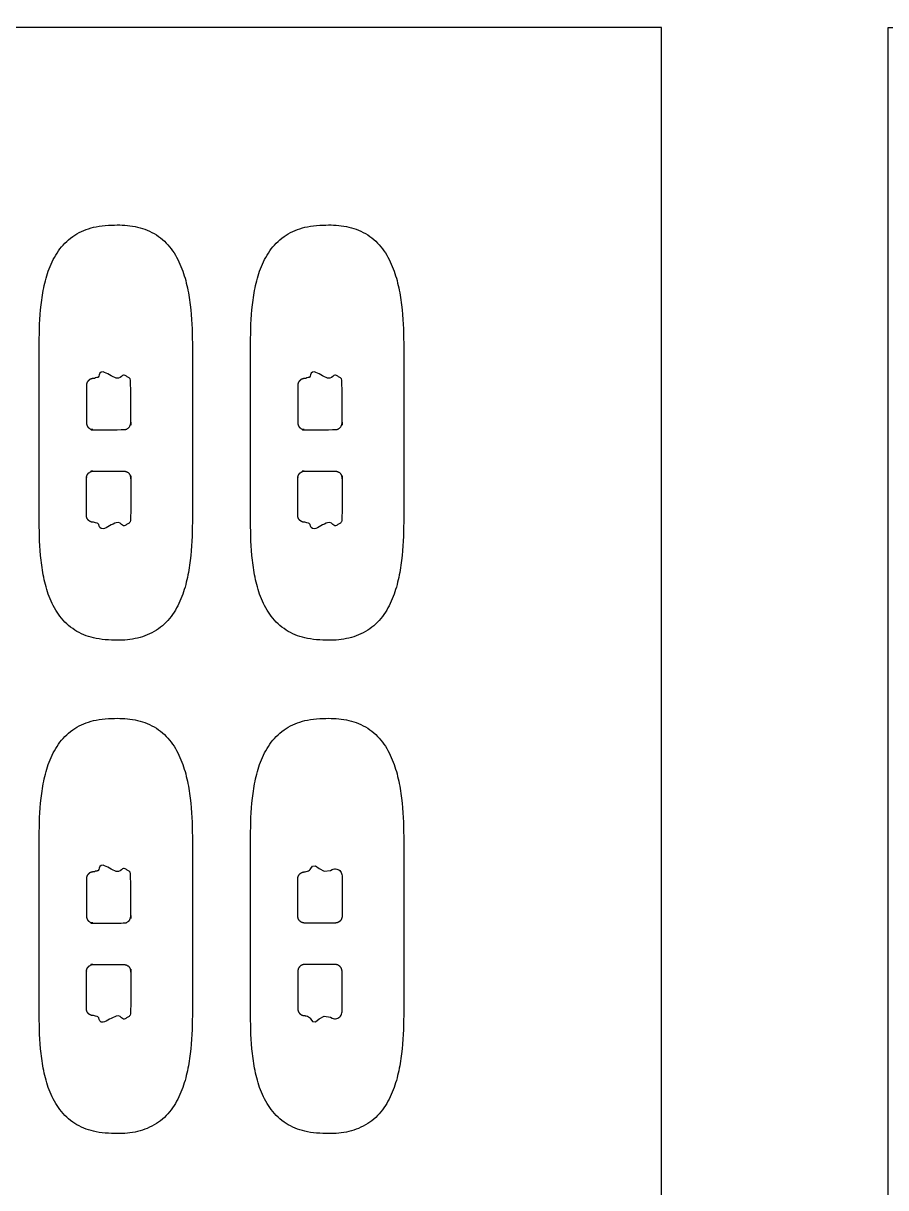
# Model space of a CAD drawing. Header units: millimetres. Extents: x -106 to 105, y -5 to 165.
# Drawn here: x -53.5 to 7.8, y 82.1 to 164.7 of the extents above; entities that cross this region are included whole.
import ezdxf

# ---------------------------------------------------------------- set-up
doc = ezdxf.new("R2010")
doc.units = ezdxf.units.MM
doc.header["$MEASUREMENT"] = 0
for name, color, linetype in [('Product Cutter 1', 2, 'Continuous'), ('Product Cutter 3', 4, 'Continuous'), ('Trim Cutting 1', 3, 'Continuous')]:
    doc.layers.add(name, color=color, linetype=linetype)

msp = doc.modelspace()

# ---------------------------------------------------------------- linework, layer by layer
at = {"layer": 'Product Cutter 1', "ltscale": 10}
for points in [[(-41.455, 135.638), (-41.457, 138.402), (-41.459, 141.98), (-41.459, 141.98), (-41.46, 142.873), (-41.496, 143.785), (-41.609, 144.702), (-41.666, 145.161), (-41.742, 145.622), (-41.848, 146.079), (-41.953, 146.537), (-42.088, 146.991), (-42.269, 147.43), (-42.449, 147.87), (-42.676, 148.295), (-42.965, 148.677), (-43.253, 149.06), (-43.607, 149.399), (-44.013, 149.661), (-44.419, 149.922), (-44.876, 150.105), (-45.348, 150.217), (-45.82, 150.328), (-46.308, 150.371), (-46.794, 150.369), (-47.28, 150.367), (-47.998, 150.319), (-48.469, 150.204), (-48.941, 150.089), (-49.398, 149.906), (-49.804, 149.646), (-50.21, 149.386), (-50.566, 149.05), (-50.858, 148.67), (-51.149, 148.29), (-51.377, 147.865), (-51.557, 147.425), (-51.737, 146.986), (-51.87, 146.532), (-51.972, 146.074), (-52.074, 145.616), (-52.145, 145.155), (-52.196, 144.695), (-52.299, 143.777), (-52.325, 142.866), (-52.325, 141.973), (-52.325, 141.973), (-52.322, 138.408), (-52.32, 135.638), (-52.322, 132.868), (-52.325, 129.302), (-52.325, 129.302), (-52.325, 128.409), (-52.299, 127.498), (-52.196, 126.58), (-52.145, 126.12), (-52.074, 125.659), (-51.972, 125.201), (-51.87, 124.744), (-51.737, 124.289), (-51.557, 123.85), (-51.377, 123.41), (-51.149, 122.985), (-50.858, 122.606), (-50.566, 122.225), (-50.21, 121.89), (-49.804, 121.629), (-49.398, 121.369), (-48.941, 121.186), (-48.469, 121.071), (-47.998, 120.957), (-47.28, 120.908), (-46.794, 120.906), (-46.308, 120.904), (-45.82, 120.947), (-45.348, 121.059), (-44.876, 121.17), (-44.419, 121.354), (-44.013, 121.615), (-43.607, 121.876), (-43.253, 122.215), (-42.965, 122.598), (-42.676, 122.98), (-42.449, 123.405), (-42.269, 123.845), (-42.088, 124.285), (-41.953, 124.739), (-41.848, 125.196), (-41.742, 125.653), (-41.666, 126.114), (-41.609, 126.573), (-41.496, 127.491), (-41.46, 128.402), (-41.459, 129.295), (-41.459, 129.295), (-41.457, 132.874), (-41.455, 135.638)], [(-26.455, 135.638), (-26.457, 138.402), (-26.459, 141.98), (-26.459, 141.98), (-26.46, 142.873), (-26.496, 143.785), (-26.609, 144.702), (-26.666, 145.161), (-26.742, 145.622), (-26.848, 146.079), (-26.953, 146.537), (-27.088, 146.991), (-27.269, 147.43), (-27.449, 147.87), (-27.676, 148.295), (-27.965, 148.677), (-28.253, 149.06), (-28.607, 149.399), (-29.013, 149.661), (-29.419, 149.922), (-29.876, 150.105), (-30.348, 150.217), (-30.82, 150.328), (-31.308, 150.371), (-31.794, 150.369), (-32.28, 150.367), (-32.998, 150.319), (-33.469, 150.204), (-33.941, 150.089), (-34.398, 149.906), (-34.804, 149.646), (-35.21, 149.386), (-35.566, 149.05), (-35.858, 148.67), (-36.149, 148.29), (-36.377, 147.865), (-36.557, 147.425), (-36.737, 146.986), (-36.87, 146.532), (-36.972, 146.074), (-37.074, 145.616), (-37.145, 145.155), (-37.196, 144.695), (-37.299, 143.777), (-37.325, 142.866), (-37.325, 141.973), (-37.325, 141.973), (-37.322, 138.408), (-37.32, 135.638), (-37.322, 132.868), (-37.325, 129.302), (-37.325, 129.302), (-37.325, 128.409), (-37.299, 127.498), (-37.196, 126.58), (-37.145, 126.12), (-37.074, 125.659), (-36.972, 125.201), (-36.87, 124.744), (-36.737, 124.289), (-36.557, 123.85), (-36.377, 123.41), (-36.149, 122.985), (-35.858, 122.606), (-35.566, 122.225), (-35.21, 121.89), (-34.804, 121.629), (-34.398, 121.369), (-33.941, 121.186), (-33.469, 121.071), (-32.998, 120.957), (-32.28, 120.908), (-31.794, 120.906), (-31.308, 120.904), (-30.82, 120.947), (-30.348, 121.059), (-29.876, 121.17), (-29.419, 121.354), (-29.013, 121.615), (-28.607, 121.876), (-28.253, 122.215), (-27.965, 122.598), (-27.676, 122.98), (-27.449, 123.405), (-27.269, 123.845), (-27.088, 124.285), (-26.953, 124.739), (-26.848, 125.196), (-26.742, 125.653), (-26.666, 126.114), (-26.609, 126.573), (-26.496, 127.491), (-26.46, 128.402), (-26.459, 129.295), (-26.459, 129.295), (-26.457, 132.874), (-26.455, 135.638)], [(-41.455, 100.638), (-41.457, 103.402), (-41.459, 106.98), (-41.459, 106.98), (-41.46, 107.873), (-41.496, 108.785), (-41.609, 109.702), (-41.666, 110.161), (-41.742, 110.622), (-41.848, 111.079), (-41.953, 111.537), (-42.088, 111.991), (-42.269, 112.43), (-42.449, 112.87), (-42.676, 113.295), (-42.965, 113.677), (-43.253, 114.06), (-43.607, 114.399), (-44.013, 114.661), (-44.419, 114.922), (-44.876, 115.105), (-45.348, 115.217), (-45.82, 115.328), (-46.308, 115.371), (-46.794, 115.369), (-47.28, 115.367), (-47.998, 115.319), (-48.469, 115.204), (-48.941, 115.089), (-49.398, 114.906), (-49.804, 114.646), (-50.21, 114.386), (-50.566, 114.05), (-50.858, 113.67), (-51.149, 113.29), (-51.377, 112.865), (-51.557, 112.425), (-51.737, 111.986), (-51.87, 111.532), (-51.972, 111.074), (-52.074, 110.616), (-52.145, 110.155), (-52.196, 109.695), (-52.299, 108.777), (-52.325, 107.866), (-52.325, 106.973), (-52.325, 106.973), (-52.322, 103.408), (-52.32, 100.638), (-52.322, 97.868), (-52.325, 94.302), (-52.325, 94.302), (-52.325, 93.409), (-52.299, 92.498), (-52.196, 91.58), (-52.145, 91.12), (-52.074, 90.659), (-51.972, 90.201), (-51.87, 89.744), (-51.737, 89.289), (-51.557, 88.85), (-51.377, 88.41), (-51.149, 87.985), (-50.858, 87.606), (-50.566, 87.225), (-50.21, 86.89), (-49.804, 86.629), (-49.398, 86.369), (-48.941, 86.186), (-48.469, 86.071), (-47.998, 85.957), (-47.28, 85.908), (-46.794, 85.906), (-46.308, 85.904), (-45.82, 85.947), (-45.348, 86.059), (-44.876, 86.17), (-44.419, 86.354), (-44.013, 86.615), (-43.607, 86.876), (-43.253, 87.215), (-42.965, 87.598), (-42.676, 87.98), (-42.449, 88.405), (-42.269, 88.845), (-42.088, 89.285), (-41.953, 89.739), (-41.848, 90.196), (-41.742, 90.653), (-41.666, 91.114), (-41.609, 91.573), (-41.496, 92.491), (-41.46, 93.402), (-41.459, 94.295), (-41.459, 94.295), (-41.457, 97.874), (-41.455, 100.638)], [(-26.455, 100.638), (-26.457, 103.402), (-26.459, 106.98), (-26.459, 106.98), (-26.46, 107.873), (-26.496, 108.785), (-26.609, 109.702), (-26.666, 110.161), (-26.742, 110.622), (-26.848, 111.079), (-26.953, 111.537), (-27.088, 111.991), (-27.269, 112.43), (-27.449, 112.87), (-27.676, 113.295), (-27.965, 113.677), (-28.253, 114.06), (-28.607, 114.399), (-29.013, 114.661), (-29.419, 114.922), (-29.876, 115.105), (-30.348, 115.217), (-30.82, 115.328), (-31.308, 115.371), (-31.794, 115.369), (-32.28, 115.367), (-32.998, 115.319), (-33.469, 115.204), (-33.941, 115.089), (-34.398, 114.906), (-34.804, 114.646), (-35.21, 114.386), (-35.566, 114.05), (-35.858, 113.67), (-36.149, 113.29), (-36.377, 112.865), (-36.557, 112.425), (-36.737, 111.986), (-36.87, 111.532), (-36.972, 111.074), (-37.074, 110.616), (-37.145, 110.155), (-37.196, 109.695), (-37.299, 108.777), (-37.325, 107.866), (-37.325, 106.973), (-37.325, 106.973), (-37.322, 103.408), (-37.32, 100.638), (-37.322, 97.868), (-37.325, 94.302), (-37.325, 94.302), (-37.325, 93.409), (-37.299, 92.498), (-37.196, 91.58), (-37.145, 91.12), (-37.074, 90.659), (-36.972, 90.201), (-36.87, 89.744), (-36.737, 89.289), (-36.557, 88.85), (-36.377, 88.41), (-36.149, 87.985), (-35.858, 87.606), (-35.566, 87.225), (-35.21, 86.89), (-34.804, 86.629), (-34.398, 86.369), (-33.941, 86.186), (-33.469, 86.071), (-32.998, 85.957), (-32.28, 85.908), (-31.794, 85.906), (-31.308, 85.904), (-30.82, 85.947), (-30.348, 86.059), (-29.876, 86.17), (-29.419, 86.354), (-29.013, 86.615), (-28.607, 86.876), (-28.253, 87.215), (-27.965, 87.598), (-27.676, 87.98), (-27.449, 88.405), (-27.269, 88.845), (-27.088, 89.285), (-26.953, 89.739), (-26.848, 90.196), (-26.742, 90.653), (-26.666, 91.114), (-26.609, 91.573), (-26.496, 92.491), (-26.46, 93.402), (-26.459, 94.295), (-26.459, 94.295), (-26.457, 97.874), (-26.455, 100.638)]]:
    msp.add_open_spline(points, degree=3, knots=[0, 0, 0, 0, 0.613801, 0.613801, 0.613801, 1.613801, 1.613801, 1.613801, 2.613801, 2.613801, 2.613801, 3.613801, 3.613801, 3.613801, 4.613801, 4.613801, 4.613801, 5.613801, 5.613801, 5.613801, 6.613801, 6.613801, 6.613801, 7.613801, 7.613801, 7.613801, 8.613801, 8.613801, 8.613801, 9.613801, 9.613801, 9.613801, 10.613801, 10.613801, 10.613801, 11.613801, 11.613801, 11.613801, 12.613801, 12.613801, 12.613801, 13.613801, 13.613801, 13.613801, 14.613801, 14.613801, 14.613801, 15.225366, 15.225366, 15.225366, 15.83693, 15.83693, 15.83693, 16.83693, 16.83693, 16.83693, 17.83693, 17.83693, 17.83693, 18.83693, 18.83693, 18.83693, 19.83693, 19.83693, 19.83693, 20.83693, 20.83693, 20.83693, 21.83693, 21.83693, 21.83693, 22.83693, 22.83693, 22.83693, 23.83693, 23.83693, 23.83693, 24.83693, 24.83693, 24.83693, 25.83693, 25.83693, 25.83693, 26.83693, 26.83693, 26.83693, 27.83693, 27.83693, 27.83693, 28.83693, 28.83693, 28.83693, 29.83693, 29.83693, 29.83693, 30.450731, 30.450731, 30.450731, 30.450731], dxfattribs=at)
at = {"layer": 'Product Cutter 3', "ltscale": 10}
for p, q in [((-33.967, 104.082), (-33.965, 104.091)), ((-33.965, 104.091), (-33.962, 104.101)), ((-33.962, 104.101), (-33.96, 104.11)), ((-33.96, 104.11), (-33.957, 104.119)), ((-33.957, 104.119), (-33.955, 104.128)), ((-33.955, 104.128), (-33.952, 104.137)), ((-33.952, 104.137), (-33.949, 104.146)), ((-33.949, 104.146), (-33.945, 104.155)), ((-33.945, 104.155), (-33.94, 104.169)), ((-33.94, 104.169), (-33.934, 104.184)), ((-33.934, 104.184), (-33.927, 104.198)), ((-33.927, 104.198), (-33.92, 104.212)), ((-33.92, 104.212), (-33.912, 104.226)), ((-33.912, 104.226), (-33.904, 104.239)), ((-33.904, 104.239), (-33.896, 104.252)), ((-33.896, 104.252), (-33.887, 104.265)), ((-33.887, 104.265), (-33.878, 104.278)), ((-33.878, 104.278), (-33.868, 104.29)), ((-33.868, 104.29), (-33.858, 104.302)), ((-33.858, 104.302), (-33.848, 104.314)), ((-33.848, 104.314), (-33.837, 104.326)), ((-33.837, 104.326), (-33.825, 104.337)), ((-33.825, 104.337), (-33.813, 104.349)), ((-33.813, 104.349), (-33.8, 104.359)), ((-33.8, 104.359), (-33.787, 104.37)), ((-33.787, 104.37), (-33.774, 104.38)), ((-33.774, 104.38), (-33.761, 104.389)), ((-33.761, 104.389), (-33.747, 104.398)), ((-33.747, 104.398), (-33.733, 104.407)), ((-33.733, 104.407), (-33.718, 104.414)), ((-33.718, 104.414), (-33.704, 104.422)), ((-33.704, 104.422), (-33.689, 104.429)), ((-33.689, 104.429), (-33.674, 104.435)), ((-33.674, 104.435), (-33.659, 104.441)), ((-33.659, 104.441), (-33.644, 104.447)), ((-33.644, 104.447), (-33.628, 104.452)), ((-33.628, 104.452), (-33.613, 104.457)), ((-33.613, 104.457), (-33.597, 104.46)), ((-33.597, 104.46), (-33.582, 104.463)), ((-33.582, 104.463), (-33.566, 104.466)), ((-33.566, 104.466), (-33.55, 104.468)), ((-33.55, 104.468), (-33.534, 104.469)), ((-33.534, 104.469), (-33.517, 104.47)), ((-33.517, 104.47), (-33.501, 104.471)), ((-33.501, 104.471), (-33.487, 104.472)), ((-33.487, 104.472), (-33.448, 104.48)), ((-33.448, 104.48), (-33.372, 104.495)), ((-33.372, 104.495), (-33.295, 104.517)), ((-33.295, 104.517), (-33.22, 104.551)), ((-33.22, 104.551), (-33.152, 104.598)), ((-33.152, 104.598), (-33.092, 104.655)), ((-33.092, 104.655), (-33.043, 104.72)), ((-33.043, 104.72), (-32.933, 104.888)), ((-32.933, 104.888), (-32.711, 104.91)), ((-32.711, 104.91), (-32.447, 104.707)), ((-32.447, 104.707), (-32.107, 104.519)), ((-32.107, 104.519), (-31.658, 104.583)), ((-31.658, 104.583), (-31.535, 104.651)), ((-31.535, 104.651), (-31.458, 104.677)), ((-31.458, 104.677), (-31.376, 104.691)), ((-31.376, 104.691), (-31.293, 104.691)), ((-31.293, 104.691), (-31.211, 104.678)), ((-31.211, 104.678), (-31.135, 104.651)), ((-31.135, 104.651), (-31.065, 104.615)), ((-31.065, 104.615), (-31.001, 104.566)), ((-31.001, 104.566), (-30.945, 104.506)), ((-30.945, 104.506), (-30.898, 104.437)), ((-30.898, 104.437), (-30.863, 104.362)), ((-30.863, 104.362), (-30.842, 104.283)), ((-30.842, 104.283), (-30.834, 104.203)), ((-30.834, 104.203), (-30.834, 103.335)), ((-33.976, 103.998), (-33.975, 104.007)), ((-33.976, 103.988), (-33.976, 103.998)), ((-33.976, 103.916), (-33.976, 103.988)), ((-33.976, 103.542), (-33.976, 103.916)), ((-33.976, 102.965), (-33.976, 103.542)), ((-33.975, 104.016), (-33.974, 104.026)), ((-33.975, 104.007), (-33.975, 104.016)), ((-33.974, 104.026), (-33.973, 104.035)), ((-33.973, 104.035), (-33.972, 104.045)), ((-33.972, 104.045), (-33.971, 104.054)), ((-33.971, 104.054), (-33.97, 104.063)), ((-33.97, 104.063), (-33.968, 104.073)), ((-33.968, 104.073), (-33.967, 104.082)), ((-30.834, 103.335), (-30.833, 102.368)), ((-33.975, 102.322), (-33.976, 102.965)), ((-33.975, 101.752), (-33.975, 102.322)), ((-33.975, 101.392), (-33.975, 101.752)), ((-30.833, 102.368), (-30.833, 101.63)), ((-30.833, 101.63), (-30.833, 101.336)), ((-33.974, 101.327), (-33.975, 101.392)), ((-33.973, 101.313), (-33.974, 101.327)), ((-33.973, 101.299), (-33.973, 101.313)), ((-33.972, 101.284), (-33.973, 101.299)), ((-33.97, 101.27), (-33.972, 101.284)), ((-33.968, 101.256), (-33.97, 101.27)), ((-33.966, 101.242), (-33.968, 101.256)), ((-33.963, 101.228), (-33.966, 101.242)), ((-33.96, 101.215), (-33.963, 101.228)), ((-33.956, 101.201), (-33.96, 101.215)), ((-33.952, 101.187), (-33.956, 101.201)), ((-33.948, 101.174), (-33.952, 101.187)), ((-33.943, 101.16), (-33.948, 101.174)), ((-33.937, 101.146), (-33.943, 101.16)), ((-33.931, 101.131), (-33.937, 101.146)), ((-33.924, 101.117), (-33.931, 101.131)), ((-33.917, 101.103), (-33.924, 101.117)), ((-33.909, 101.09), (-33.917, 101.103)), ((-33.901, 101.076), (-33.909, 101.09)), ((-33.892, 101.063), (-33.901, 101.076)), ((-33.883, 101.05), (-33.892, 101.063)), ((-33.874, 101.037), (-33.883, 101.05)), ((-33.864, 101.025), (-33.874, 101.037)), ((-33.854, 101.013), (-33.864, 101.025)), ((-33.844, 101.001), (-33.854, 101.013)), ((-33.832, 100.99), (-33.844, 101.001)), ((-33.82, 100.978), (-33.832, 100.99)), ((-33.808, 100.967), (-33.82, 100.978)), ((-33.796, 100.957), (-33.808, 100.967)), ((-33.783, 100.946), (-33.796, 100.957)), ((-33.77, 100.936), (-33.783, 100.946)), ((-33.756, 100.927), (-33.77, 100.936)), ((-33.742, 100.918), (-33.756, 100.927)), ((-33.728, 100.91), (-33.742, 100.918)), ((-33.714, 100.902), (-33.728, 100.91)), ((-33.699, 100.895), (-33.714, 100.902)), ((-33.684, 100.888), (-33.699, 100.895)), ((-33.672, 100.883), (-33.684, 100.888)), ((-33.662, 100.879), (-33.672, 100.883)), ((-33.652, 100.875), (-33.662, 100.879)), ((-33.642, 100.871), (-33.652, 100.875)), ((-33.632, 100.868), (-33.642, 100.871)), ((-33.622, 100.865), (-33.632, 100.868)), ((-33.611, 100.862), (-33.622, 100.865)), ((-33.601, 100.859), (-33.611, 100.862)), ((-33.59, 100.857), (-33.601, 100.859)), ((-33.58, 100.855), (-33.59, 100.857)), ((-33.569, 100.853), (-33.58, 100.855)), ((-33.559, 100.851), (-33.569, 100.853)), ((-33.548, 100.85), (-33.559, 100.851)), ((-33.537, 100.849), (-33.548, 100.85)), ((-33.527, 100.848), (-33.537, 100.849)), ((-33.516, 100.847), (-33.527, 100.848)), ((-33.505, 100.847), (-33.516, 100.847)), ((-33.494, 100.846), (-33.505, 100.847)), ((-33.472, 100.846), (-33.494, 100.846)), ((-33.238, 100.846), (-33.472, 100.846)), ((-32.803, 100.846), (-33.238, 100.846)), ((-32.282, 100.847), (-32.803, 100.846)), ((-31.786, 100.847), (-32.282, 100.847)), ((-31.43, 100.847), (-31.786, 100.847)), ((-31.317, 100.847), (-31.43, 100.847)), ((-31.301, 100.848), (-31.317, 100.847)), ((-31.285, 100.85), (-31.301, 100.848)), ((-31.269, 100.851), (-31.285, 100.85)), ((-31.253, 100.853), (-31.269, 100.851)), ((-31.237, 100.855), (-31.253, 100.853)), ((-31.221, 100.858), (-31.237, 100.855)), ((-31.205, 100.861), (-31.221, 100.858)), ((-31.189, 100.865), (-31.205, 100.861)), ((-31.174, 100.87), (-31.189, 100.865)), ((-31.158, 100.875), (-31.174, 100.87)), ((-31.143, 100.881), (-31.158, 100.875)), ((-31.128, 100.887), (-31.143, 100.881)), ((-31.113, 100.894), (-31.128, 100.887)), ((-31.098, 100.901), (-31.113, 100.894)), ((-31.084, 100.909), (-31.098, 100.901)), ((-31.069, 100.917), (-31.084, 100.909)), ((-31.055, 100.926), (-31.069, 100.917)), ((-31.042, 100.935), (-31.055, 100.926)), ((-31.028, 100.945), (-31.042, 100.935)), ((-31.015, 100.955), (-31.028, 100.945)), ((-31.002, 100.966), (-31.015, 100.955)), ((-30.99, 100.977), (-31.002, 100.966)), ((-30.978, 100.989), (-30.99, 100.977)), ((-30.966, 101.001), (-30.978, 100.989)), ((-30.955, 101.012), (-30.966, 101.001)), ((-30.945, 101.024), (-30.955, 101.012)), ((-30.935, 101.036), (-30.945, 101.024)), ((-30.926, 101.049), (-30.935, 101.036)), ((-30.917, 101.062), (-30.926, 101.049)), ((-30.908, 101.075), (-30.917, 101.062)), ((-30.9, 101.088), (-30.908, 101.075)), ((-30.892, 101.102), (-30.9, 101.088)), ((-30.885, 101.116), (-30.892, 101.102)), ((-30.878, 101.13), (-30.885, 101.116)), ((-30.872, 101.144), (-30.878, 101.13)), ((-30.866, 101.159), (-30.872, 101.144)), ((-30.861, 101.171), (-30.866, 101.159)), ((-30.858, 101.18), (-30.861, 101.171)), ((-30.855, 101.189), (-30.858, 101.18)), ((-30.853, 101.198), (-30.855, 101.189)), ((-30.85, 101.207), (-30.853, 101.198)), ((-30.848, 101.215), (-30.85, 101.207)), ((-30.845, 101.224), (-30.848, 101.215)), ((-30.843, 101.233), (-30.845, 101.224)), ((-30.842, 101.243), (-30.843, 101.233)), ((-30.84, 101.252), (-30.842, 101.243)), ((-30.838, 101.261), (-30.84, 101.252)), ((-30.837, 101.27), (-30.838, 101.261)), ((-30.836, 101.28), (-30.837, 101.27)), ((-30.835, 101.289), (-30.836, 101.28)), ((-30.834, 101.307), (-30.835, 101.298)), ((-30.835, 101.298), (-30.835, 101.289)), ((-30.833, 101.326), (-30.834, 101.317)), ((-30.834, 101.317), (-30.834, 101.307)), ((-30.833, 101.336), (-30.833, 101.326)), ((-33.97, 97.48), (-33.972, 97.465)), ((-33.968, 97.494), (-33.97, 97.48)), ((-33.966, 97.508), (-33.968, 97.494)), ((-33.963, 97.521), (-33.966, 97.508)), ((-33.96, 97.535), (-33.963, 97.521)), ((-33.956, 97.549), (-33.96, 97.535)), ((-33.952, 97.562), (-33.956, 97.549)), ((-33.948, 97.576), (-33.952, 97.562)), ((-33.943, 97.589), (-33.948, 97.576)), ((-33.937, 97.604), (-33.943, 97.589)), ((-33.931, 97.618), (-33.937, 97.604)), ((-33.924, 97.633), (-33.931, 97.618)), ((-33.917, 97.647), (-33.924, 97.633)), ((-33.909, 97.66), (-33.917, 97.647)), ((-33.901, 97.673), (-33.909, 97.66)), ((-33.892, 97.687), (-33.901, 97.673)), ((-33.883, 97.7), (-33.892, 97.687)), ((-33.874, 97.712), (-33.883, 97.7)), ((-33.864, 97.725), (-33.874, 97.712)), ((-33.854, 97.737), (-33.864, 97.725)), ((-33.844, 97.748), (-33.854, 97.737)), ((-33.832, 97.76), (-33.844, 97.748)), ((-33.82, 97.771), (-33.832, 97.76)), ((-33.808, 97.783), (-33.82, 97.771)), ((-33.796, 97.793), (-33.808, 97.783)), ((-33.783, 97.804), (-33.796, 97.793)), ((-33.77, 97.813), (-33.783, 97.804)), ((-33.756, 97.823), (-33.77, 97.813)), ((-33.742, 97.831), (-33.756, 97.823)), ((-33.728, 97.84), (-33.742, 97.831)), ((-33.714, 97.848), (-33.728, 97.84)), ((-33.699, 97.855), (-33.714, 97.848)), ((-33.684, 97.862), (-33.699, 97.855)), ((-33.672, 97.867), (-33.684, 97.862)), ((-33.662, 97.871), (-33.672, 97.867)), ((-33.652, 97.875), (-33.662, 97.871)), ((-33.642, 97.879), (-33.652, 97.875)), ((-33.632, 97.882), (-33.642, 97.879)), ((-33.622, 97.885), (-33.632, 97.882)), ((-33.611, 97.888), (-33.622, 97.885)), ((-33.601, 97.89), (-33.611, 97.888)), ((-33.59, 97.893), (-33.601, 97.89)), ((-33.58, 97.895), (-33.59, 97.893)), ((-33.569, 97.897), (-33.58, 97.895)), ((-33.559, 97.898), (-33.569, 97.897)), ((-33.548, 97.9), (-33.559, 97.898)), ((-33.537, 97.901), (-33.548, 97.9)), ((-33.527, 97.902), (-33.537, 97.901)), ((-33.516, 97.902), (-33.527, 97.902)), ((-33.505, 97.903), (-33.516, 97.902)), ((-33.494, 97.904), (-33.505, 97.903)), ((-33.472, 97.904), (-33.494, 97.904)), ((-33.238, 97.904), (-33.472, 97.904)), ((-32.803, 97.904), (-33.238, 97.904)), ((-32.282, 97.903), (-32.803, 97.904)), ((-31.786, 97.903), (-32.282, 97.903)), ((-31.43, 97.903), (-31.786, 97.903)), ((-31.317, 97.902), (-31.43, 97.903)), ((-31.301, 97.901), (-31.317, 97.902)), ((-31.285, 97.9), (-31.301, 97.901)), ((-31.269, 97.899), (-31.285, 97.9)), ((-31.253, 97.897), (-31.269, 97.899)), ((-31.237, 97.895), (-31.253, 97.897)), ((-31.221, 97.892), (-31.237, 97.895)), ((-31.205, 97.889), (-31.221, 97.892)), ((-31.189, 97.885), (-31.205, 97.889)), ((-31.174, 97.88), (-31.189, 97.885)), ((-31.158, 97.875), (-31.174, 97.88)), ((-31.143, 97.869), (-31.158, 97.875)), ((-31.128, 97.863), (-31.143, 97.869)), ((-31.113, 97.856), (-31.128, 97.863)), ((-31.098, 97.849), (-31.113, 97.856)), ((-31.084, 97.841), (-31.098, 97.849)), ((-31.069, 97.832), (-31.084, 97.841)), ((-31.055, 97.824), (-31.069, 97.832)), ((-31.042, 97.814), (-31.055, 97.824)), ((-31.028, 97.805), (-31.042, 97.814)), ((-31.015, 97.794), (-31.028, 97.805)), ((-31.002, 97.784), (-31.015, 97.794)), ((-30.99, 97.772), (-31.002, 97.784)), ((-30.978, 97.761), (-30.99, 97.772)), ((-30.966, 97.749), (-30.978, 97.761)), ((-30.955, 97.737), (-30.966, 97.749)), ((-30.945, 97.726), (-30.955, 97.737)), ((-30.935, 97.713), (-30.945, 97.726)), ((-30.926, 97.701), (-30.935, 97.713)), ((-30.917, 97.688), (-30.926, 97.701)), ((-30.908, 97.675), (-30.917, 97.688)), ((-30.9, 97.661), (-30.908, 97.675)), ((-30.892, 97.648), (-30.9, 97.661)), ((-30.885, 97.634), (-30.892, 97.648)), ((-30.878, 97.62), (-30.885, 97.634)), ((-30.872, 97.606), (-30.878, 97.62)), ((-30.866, 97.591), (-30.872, 97.606)), ((-30.861, 97.579), (-30.866, 97.591)), ((-30.858, 97.57), (-30.861, 97.579)), ((-30.855, 97.561), (-30.858, 97.57)), ((-30.853, 97.552), (-30.855, 97.561)), ((-30.85, 97.543), (-30.853, 97.552)), ((-30.848, 97.534), (-30.85, 97.543)), ((-30.845, 97.525), (-30.848, 97.534)), ((-30.843, 97.516), (-30.845, 97.525)), ((-30.842, 97.507), (-30.843, 97.516)), ((-30.84, 97.498), (-30.842, 97.507)), ((-30.838, 97.489), (-30.84, 97.498)), ((-30.837, 97.479), (-30.838, 97.489)), ((-30.836, 97.47), (-30.837, 97.479)), ((-33.974, 97.423), (-33.975, 97.358)), ((-33.975, 97.358), (-33.975, 96.998)), ((-33.975, 96.998), (-33.975, 96.427)), ((-33.973, 97.437), (-33.974, 97.423)), ((-33.972, 97.465), (-33.973, 97.451)), ((-33.973, 97.451), (-33.973, 97.437)), ((-30.835, 97.461), (-30.836, 97.47)), ((-30.835, 97.452), (-30.835, 97.461)), ((-30.834, 97.442), (-30.835, 97.452)), ((-30.834, 97.433), (-30.834, 97.442)), ((-30.833, 97.424), (-30.834, 97.433)), ((-30.833, 97.414), (-30.833, 97.424)), ((-30.833, 97.12), (-30.833, 97.414)), ((-30.833, 96.382), (-30.833, 97.12)), ((-33.975, 96.427), (-33.976, 95.785)), ((-30.834, 95.415), (-30.833, 96.382)), ((-33.976, 95.785), (-33.976, 95.207)), ((-33.976, 95.207), (-33.976, 94.834)), ((-30.834, 94.546), (-30.834, 95.415)), ((-33.976, 94.834), (-33.976, 94.762)), ((-33.976, 94.762), (-33.976, 94.752)), ((-33.976, 94.752), (-33.975, 94.743)), ((-33.975, 94.743), (-33.975, 94.733)), ((-33.975, 94.733), (-33.974, 94.724)), ((-33.974, 94.724), (-33.973, 94.714)), ((-33.973, 94.714), (-33.972, 94.705)), ((-33.972, 94.705), (-33.971, 94.696)), ((-33.971, 94.696), (-33.97, 94.686)), ((-33.97, 94.686), (-33.968, 94.677)), ((-33.968, 94.677), (-33.967, 94.668)), ((-33.967, 94.668), (-33.965, 94.658)), ((-33.965, 94.658), (-33.962, 94.649)), ((-33.962, 94.649), (-33.96, 94.64)), ((-33.96, 94.64), (-33.957, 94.631)), ((-33.957, 94.631), (-33.955, 94.622)), ((-33.955, 94.622), (-33.952, 94.613)), ((-33.952, 94.613), (-33.949, 94.604)), ((-33.949, 94.604), (-33.945, 94.595)), ((-33.945, 94.595), (-33.94, 94.581)), ((-33.94, 94.581), (-33.934, 94.566)), ((-33.934, 94.566), (-33.927, 94.552)), ((-33.927, 94.552), (-33.92, 94.538)), ((-33.92, 94.538), (-33.912, 94.524)), ((-33.912, 94.524), (-33.904, 94.511)), ((-33.904, 94.511), (-33.896, 94.498)), ((-33.896, 94.498), (-33.887, 94.485)), ((-33.887, 94.485), (-33.878, 94.472)), ((-33.878, 94.472), (-33.868, 94.46)), ((-33.868, 94.46), (-33.858, 94.448)), ((-33.858, 94.448), (-33.848, 94.436)), ((-33.848, 94.436), (-33.837, 94.424)), ((-33.837, 94.424), (-33.825, 94.413)), ((-33.825, 94.413), (-33.813, 94.401)), ((-33.813, 94.401), (-33.8, 94.39)), ((-33.8, 94.39), (-33.787, 94.38)), ((-33.787, 94.38), (-33.774, 94.37)), ((-33.774, 94.37), (-33.761, 94.361)), ((-33.761, 94.361), (-33.747, 94.352)), ((-33.747, 94.352), (-33.733, 94.343)), ((-33.733, 94.343), (-33.718, 94.335)), ((-33.718, 94.335), (-33.704, 94.328)), ((-33.704, 94.328), (-33.689, 94.321)), ((-33.689, 94.321), (-33.674, 94.314)), ((-33.674, 94.314), (-33.659, 94.308)), ((-33.659, 94.308), (-33.644, 94.303)), ((-33.644, 94.303), (-33.628, 94.298)), ((-33.628, 94.298), (-33.613, 94.293)), ((-33.613, 94.293), (-33.597, 94.289)), ((-33.597, 94.289), (-33.582, 94.286)), ((-33.582, 94.286), (-33.566, 94.284)), ((-33.566, 94.284), (-33.55, 94.282)), ((-33.55, 94.282), (-33.534, 94.281)), ((-33.534, 94.281), (-33.517, 94.28)), ((-33.517, 94.28), (-33.501, 94.278)), ((-33.501, 94.278), (-33.487, 94.277)), ((-33.487, 94.277), (-33.448, 94.269)), ((-33.448, 94.269), (-33.372, 94.254)), ((-33.372, 94.254), (-33.295, 94.233)), ((-33.295, 94.233), (-33.22, 94.199)), ((-33.22, 94.199), (-33.152, 94.152)), ((-32.447, 94.042), (-32.107, 94.231)), ((-32.107, 94.231), (-31.658, 94.167)), ((-31.065, 94.135), (-31.001, 94.184)), ((-31.001, 94.184), (-30.945, 94.243)), ((-30.945, 94.243), (-30.898, 94.312)), ((-30.898, 94.312), (-30.863, 94.388)), ((-30.863, 94.388), (-30.842, 94.467)), ((-30.842, 94.467), (-30.834, 94.546)), ((-33.152, 94.152), (-33.092, 94.095)), ((-33.092, 94.095), (-33.043, 94.03)), ((-33.043, 94.03), (-32.933, 93.861)), ((-32.933, 93.861), (-32.711, 93.84)), ((-32.711, 93.84), (-32.447, 94.042)), ((-31.658, 94.167), (-31.535, 94.099)), ((-31.535, 94.099), (-31.458, 94.072)), ((-31.458, 94.072), (-31.376, 94.059)), ((-31.376, 94.059), (-31.293, 94.059)), ((-31.293, 94.059), (-31.211, 94.072)), ((-31.211, 94.072), (-31.135, 94.098)), ((-31.135, 94.098), (-31.065, 94.135))]:
    msp.add_line(p, q, dxfattribs=at)
for points in [[(-45.833, 136.336), (-45.834, 136.316), (-45.834, 136.297), (-45.836, 136.278), (-45.838, 136.259), (-45.842, 136.241), (-45.846, 136.222), (-45.85, 136.204), (-45.856, 136.185), (-45.863, 136.168), (-45.874, 136.138), (-45.888, 136.108), (-45.904, 136.081), (-45.921, 136.054), (-45.94, 136.028), (-45.962, 136.005), (-45.985, 135.98), (-46.011, 135.957), (-46.039, 135.937), (-46.066, 135.918), (-46.096, 135.901), (-46.127, 135.888), (-46.157, 135.874), (-46.189, 135.864), (-46.221, 135.857), (-46.254, 135.851), (-46.287, 135.849), (-46.32, 135.847), (-46.32, 135.847), (-48.487, 135.846), (-48.487, 135.846), (-48.509, 135.847), (-48.531, 135.848), (-48.553, 135.851), (-48.575, 135.853), (-48.596, 135.857), (-48.617, 135.864), (-48.638, 135.869), (-48.659, 135.877), (-48.679, 135.886), (-48.71, 135.899), (-48.74, 135.915), (-48.767, 135.935), (-48.795, 135.954), (-48.82, 135.977), (-48.843, 136.001), (-48.865, 136.024), (-48.885, 136.05), (-48.901, 136.077), (-48.918, 136.104), (-48.932, 136.133), (-48.944, 136.163), (-48.954, 136.19), (-48.962, 136.219), (-48.967, 136.247), (-48.972, 136.275), (-48.973, 136.305), (-48.974, 136.334), (-48.974, 136.334), (-48.976, 138.984), (-48.976, 138.984), (-48.976, 139.004), (-48.975, 139.023), (-48.973, 139.042), (-48.971, 139.061), (-48.967, 139.08), (-48.963, 139.099), (-48.958, 139.118), (-48.952, 139.137), (-48.946, 139.154), (-48.935, 139.184), (-48.92, 139.213), (-48.904, 139.241), (-48.887, 139.267), (-48.867, 139.293), (-48.845, 139.316), (-48.822, 139.341), (-48.797, 139.364), (-48.769, 139.383), (-48.742, 139.402), (-48.712, 139.419), (-48.681, 139.432), (-48.651, 139.445), (-48.62, 139.456), (-48.588, 139.462), (-48.555, 139.468), (-48.522, 139.47), (-48.489, 139.472), (-48.489, 139.472), (-48.435, 139.483), (-48.368, 139.496), (-48.215, 139.527), (-48.09, 139.621), (-48.02, 139.761), (-47.699, 140.395), (-47.4, 139.123), (-46.597, 139.618), (-46.439, 139.716), (-46.253, 139.72), (-46.091, 139.63), (-45.928, 139.539), (-45.834, 139.379), (-45.834, 139.193), (-45.834, 137.98), (-45.833, 136.336), (-45.833, 136.336)], [(-30.833, 136.336), (-30.834, 136.316), (-30.834, 136.297), (-30.836, 136.278), (-30.838, 136.259), (-30.842, 136.241), (-30.846, 136.222), (-30.85, 136.204), (-30.856, 136.185), (-30.863, 136.168), (-30.874, 136.138), (-30.888, 136.108), (-30.904, 136.081), (-30.921, 136.054), (-30.94, 136.028), (-30.962, 136.005), (-30.985, 135.98), (-31.011, 135.957), (-31.039, 135.937), (-31.066, 135.918), (-31.096, 135.901), (-31.127, 135.888), (-31.157, 135.874), (-31.189, 135.864), (-31.221, 135.857), (-31.254, 135.851), (-31.287, 135.849), (-31.32, 135.847), (-31.32, 135.847), (-33.487, 135.846), (-33.487, 135.846), (-33.509, 135.847), (-33.531, 135.848), (-33.553, 135.851), (-33.575, 135.853), (-33.596, 135.857), (-33.617, 135.864), (-33.638, 135.869), (-33.659, 135.877), (-33.679, 135.886), (-33.71, 135.899), (-33.74, 135.915), (-33.767, 135.935), (-33.795, 135.954), (-33.82, 135.977), (-33.843, 136.001), (-33.865, 136.024), (-33.885, 136.05), (-33.901, 136.077), (-33.918, 136.104), (-33.932, 136.133), (-33.944, 136.163), (-33.954, 136.19), (-33.962, 136.219), (-33.967, 136.247), (-33.972, 136.275), (-33.973, 136.305), (-33.974, 136.334), (-33.974, 136.334), (-33.976, 138.984), (-33.976, 138.984), (-33.976, 139.004), (-33.975, 139.023), (-33.973, 139.042), (-33.971, 139.061), (-33.967, 139.08), (-33.963, 139.099), (-33.958, 139.118), (-33.952, 139.137), (-33.946, 139.154), (-33.935, 139.184), (-33.92, 139.213), (-33.904, 139.241), (-33.887, 139.267), (-33.867, 139.293), (-33.845, 139.316), (-33.822, 139.341), (-33.797, 139.364), (-33.769, 139.383), (-33.742, 139.402), (-33.712, 139.419), (-33.681, 139.432), (-33.651, 139.445), (-33.62, 139.456), (-33.588, 139.462), (-33.555, 139.468), (-33.522, 139.47), (-33.489, 139.472), (-33.489, 139.472), (-33.435, 139.483), (-33.368, 139.496), (-33.215, 139.527), (-33.09, 139.621), (-33.02, 139.761), (-32.699, 140.395), (-32.4, 139.123), (-31.597, 139.618), (-31.439, 139.716), (-31.253, 139.72), (-31.091, 139.63), (-30.928, 139.539), (-30.834, 139.379), (-30.834, 139.193), (-30.834, 137.98), (-30.833, 136.336), (-30.833, 136.336)], [(-45.833, 132.414), (-45.834, 132.433), (-45.834, 132.453), (-45.836, 132.471), (-45.838, 132.491), (-45.842, 132.509), (-45.846, 132.528), (-45.85, 132.546), (-45.856, 132.564), (-45.863, 132.582), (-45.874, 132.612), (-45.888, 132.641), (-45.904, 132.668), (-45.921, 132.696), (-45.94, 132.721), (-45.962, 132.745), (-45.985, 132.77), (-46.011, 132.792), (-46.039, 132.812), (-46.066, 132.832), (-46.096, 132.849), (-46.127, 132.862), (-46.157, 132.876), (-46.189, 132.886), (-46.221, 132.892), (-46.254, 132.898), (-46.287, 132.901), (-46.32, 132.903), (-46.32, 132.903), (-48.487, 132.904), (-48.487, 132.904), (-48.509, 132.903), (-48.531, 132.902), (-48.553, 132.899), (-48.575, 132.896), (-48.596, 132.892), (-48.617, 132.886), (-48.638, 132.881), (-48.659, 132.873), (-48.679, 132.864), (-48.71, 132.851), (-48.74, 132.834), (-48.767, 132.815), (-48.795, 132.796), (-48.82, 132.773), (-48.843, 132.749), (-48.865, 132.726), (-48.885, 132.7), (-48.901, 132.672), (-48.918, 132.646), (-48.932, 132.617), (-48.944, 132.586), (-48.954, 132.559), (-48.962, 132.531), (-48.967, 132.503), (-48.972, 132.475), (-48.973, 132.445), (-48.974, 132.416), (-48.974, 132.416), (-48.976, 129.766), (-48.976, 129.766), (-48.976, 129.746), (-48.975, 129.727), (-48.973, 129.708), (-48.971, 129.688), (-48.967, 129.67), (-48.963, 129.65), (-48.958, 129.632), (-48.952, 129.613), (-48.946, 129.595), (-48.935, 129.566), (-48.92, 129.537), (-48.904, 129.509), (-48.887, 129.482), (-48.867, 129.457), (-48.845, 129.433), (-48.822, 129.409), (-48.797, 129.386), (-48.769, 129.367), (-48.742, 129.347), (-48.712, 129.331), (-48.681, 129.318), (-48.651, 129.305), (-48.62, 129.294), (-48.588, 129.287), (-48.555, 129.282), (-48.522, 129.28), (-48.489, 129.278), (-48.489, 129.278), (-48.435, 129.267), (-48.368, 129.254), (-48.215, 129.223), (-48.09, 129.128), (-48.02, 128.989), (-47.699, 128.355), (-47.4, 129.627), (-46.597, 129.131), (-46.439, 129.034), (-46.253, 129.03), (-46.091, 129.12), (-45.928, 129.211), (-45.834, 129.371), (-45.834, 129.557), (-45.834, 130.77), (-45.833, 132.414), (-45.833, 132.414)], [(-30.833, 132.414), (-30.834, 132.433), (-30.834, 132.453), (-30.836, 132.471), (-30.838, 132.491), (-30.842, 132.509), (-30.846, 132.528), (-30.85, 132.546), (-30.856, 132.564), (-30.863, 132.582), (-30.874, 132.612), (-30.888, 132.641), (-30.904, 132.668), (-30.921, 132.696), (-30.94, 132.721), (-30.962, 132.745), (-30.985, 132.77), (-31.011, 132.792), (-31.039, 132.812), (-31.066, 132.832), (-31.096, 132.849), (-31.127, 132.862), (-31.157, 132.876), (-31.189, 132.886), (-31.221, 132.892), (-31.254, 132.898), (-31.287, 132.901), (-31.32, 132.903), (-31.32, 132.903), (-33.487, 132.904), (-33.487, 132.904), (-33.509, 132.903), (-33.531, 132.902), (-33.553, 132.899), (-33.575, 132.896), (-33.596, 132.892), (-33.617, 132.886), (-33.638, 132.881), (-33.659, 132.873), (-33.679, 132.864), (-33.71, 132.851), (-33.74, 132.834), (-33.767, 132.815), (-33.795, 132.796), (-33.82, 132.773), (-33.843, 132.749), (-33.865, 132.726), (-33.885, 132.7), (-33.901, 132.672), (-33.918, 132.646), (-33.932, 132.617), (-33.944, 132.586), (-33.954, 132.559), (-33.962, 132.531), (-33.967, 132.503), (-33.972, 132.475), (-33.973, 132.445), (-33.974, 132.416), (-33.974, 132.416), (-33.976, 129.766), (-33.976, 129.766), (-33.976, 129.746), (-33.975, 129.727), (-33.973, 129.708), (-33.971, 129.688), (-33.967, 129.67), (-33.963, 129.65), (-33.958, 129.632), (-33.952, 129.613), (-33.946, 129.595), (-33.935, 129.566), (-33.92, 129.537), (-33.904, 129.509), (-33.887, 129.482), (-33.867, 129.457), (-33.845, 129.433), (-33.822, 129.409), (-33.797, 129.386), (-33.769, 129.367), (-33.742, 129.347), (-33.712, 129.331), (-33.681, 129.318), (-33.651, 129.305), (-33.62, 129.294), (-33.588, 129.287), (-33.555, 129.282), (-33.522, 129.28), (-33.489, 129.278), (-33.489, 129.278), (-33.435, 129.267), (-33.368, 129.254), (-33.215, 129.223), (-33.09, 129.128), (-33.02, 128.989), (-32.699, 128.355), (-32.4, 129.627), (-31.597, 129.131), (-31.439, 129.034), (-31.253, 129.03), (-31.091, 129.12), (-30.928, 129.211), (-30.834, 129.371), (-30.834, 129.557), (-30.834, 130.77), (-30.833, 132.414), (-30.833, 132.414)], [(-45.833, 101.336), (-45.834, 101.316), (-45.834, 101.297), (-45.836, 101.278), (-45.838, 101.259), (-45.842, 101.241), (-45.846, 101.222), (-45.85, 101.204), (-45.856, 101.185), (-45.863, 101.168), (-45.874, 101.138), (-45.888, 101.108), (-45.904, 101.081), (-45.921, 101.054), (-45.94, 101.028), (-45.962, 101.005), (-45.985, 100.98), (-46.011, 100.957), (-46.039, 100.937), (-46.066, 100.918), (-46.096, 100.901), (-46.127, 100.888), (-46.157, 100.874), (-46.189, 100.864), (-46.221, 100.857), (-46.254, 100.851), (-46.287, 100.849), (-46.32, 100.847), (-46.32, 100.847), (-48.487, 100.846), (-48.487, 100.846), (-48.509, 100.847), (-48.531, 100.848), (-48.553, 100.851), (-48.575, 100.853), (-48.596, 100.857), (-48.617, 100.864), (-48.638, 100.869), (-48.659, 100.877), (-48.679, 100.886), (-48.71, 100.899), (-48.74, 100.915), (-48.767, 100.935), (-48.795, 100.954), (-48.82, 100.977), (-48.843, 101.001), (-48.865, 101.024), (-48.885, 101.05), (-48.901, 101.077), (-48.918, 101.104), (-48.932, 101.133), (-48.944, 101.163), (-48.954, 101.19), (-48.962, 101.219), (-48.967, 101.247), (-48.972, 101.275), (-48.973, 101.305), (-48.974, 101.334), (-48.974, 101.334), (-48.976, 103.984), (-48.976, 103.984), (-48.976, 104.004), (-48.975, 104.023), (-48.973, 104.042), (-48.971, 104.061), (-48.967, 104.08), (-48.963, 104.099), (-48.958, 104.118), (-48.952, 104.137), (-48.946, 104.154), (-48.935, 104.184), (-48.92, 104.213), (-48.904, 104.241), (-48.887, 104.267), (-48.867, 104.293), (-48.845, 104.316), (-48.822, 104.341), (-48.797, 104.364), (-48.769, 104.383), (-48.742, 104.402), (-48.712, 104.419), (-48.681, 104.432), (-48.651, 104.445), (-48.62, 104.456), (-48.588, 104.462), (-48.555, 104.468), (-48.522, 104.47), (-48.489, 104.472), (-48.489, 104.472), (-48.435, 104.483), (-48.368, 104.496), (-48.215, 104.527), (-48.09, 104.621), (-48.02, 104.761), (-47.699, 105.395), (-47.4, 104.123), (-46.597, 104.618), (-46.439, 104.716), (-46.253, 104.72), (-46.091, 104.63), (-45.928, 104.539), (-45.834, 104.379), (-45.834, 104.193), (-45.834, 102.98), (-45.833, 101.336), (-45.833, 101.336)], [(-45.833, 97.414), (-45.834, 97.433), (-45.834, 97.453), (-45.836, 97.471), (-45.838, 97.491), (-45.842, 97.509), (-45.846, 97.528), (-45.85, 97.546), (-45.856, 97.564), (-45.863, 97.582), (-45.874, 97.612), (-45.888, 97.641), (-45.904, 97.668), (-45.921, 97.696), (-45.94, 97.721), (-45.962, 97.745), (-45.985, 97.77), (-46.011, 97.792), (-46.039, 97.812), (-46.066, 97.832), (-46.096, 97.849), (-46.127, 97.862), (-46.157, 97.876), (-46.189, 97.886), (-46.221, 97.892), (-46.254, 97.898), (-46.287, 97.901), (-46.32, 97.903), (-46.32, 97.903), (-48.487, 97.904), (-48.487, 97.904), (-48.509, 97.903), (-48.531, 97.902), (-48.553, 97.899), (-48.575, 97.896), (-48.596, 97.892), (-48.617, 97.886), (-48.638, 97.881), (-48.659, 97.873), (-48.679, 97.864), (-48.71, 97.851), (-48.74, 97.834), (-48.767, 97.815), (-48.795, 97.796), (-48.82, 97.773), (-48.843, 97.749), (-48.865, 97.726), (-48.885, 97.7), (-48.901, 97.672), (-48.918, 97.646), (-48.932, 97.617), (-48.944, 97.586), (-48.954, 97.559), (-48.962, 97.531), (-48.967, 97.503), (-48.972, 97.475), (-48.973, 97.445), (-48.974, 97.416), (-48.974, 97.416), (-48.976, 94.766), (-48.976, 94.766), (-48.976, 94.746), (-48.975, 94.727), (-48.973, 94.708), (-48.971, 94.688), (-48.967, 94.67), (-48.963, 94.65), (-48.958, 94.632), (-48.952, 94.613), (-48.946, 94.595), (-48.935, 94.566), (-48.92, 94.537), (-48.904, 94.509), (-48.887, 94.482), (-48.867, 94.457), (-48.845, 94.433), (-48.822, 94.409), (-48.797, 94.386), (-48.769, 94.367), (-48.742, 94.347), (-48.712, 94.331), (-48.681, 94.318), (-48.651, 94.305), (-48.62, 94.294), (-48.588, 94.287), (-48.555, 94.282), (-48.522, 94.28), (-48.489, 94.278), (-48.489, 94.278), (-48.435, 94.267), (-48.368, 94.254), (-48.215, 94.223), (-48.09, 94.128), (-48.02, 93.989), (-47.699, 93.355), (-47.4, 94.627), (-46.597, 94.131), (-46.439, 94.034), (-46.253, 94.03), (-46.091, 94.12), (-45.928, 94.211), (-45.834, 94.371), (-45.834, 94.557), (-45.834, 95.77), (-45.833, 97.414), (-45.833, 97.414)]]:
    msp.add_rational_spline(points, [1, 1, 1, 1, 1, 1, 1, 1, 1, 1, 1, 1, 1, 1, 1, 1, 1, 1, 1, 1, 1, 1, 1, 1, 1, 1, 1, 1, 1, 1, 1, 1, 1, 1, 1, 1, 1, 1, 1, 1, 1, 1, 1, 1, 1, 1, 1, 1, 1, 1, 1, 1, 1, 1, 1, 1, 1, 1, 1, 1, 1, 1, 1, 1, 1, 1, 1, 1, 1, 1, 1, 1, 1, 1, 1, 1, 1, 1, 1, 1, 1, 1, 1, 1, 1, 1, 1, 1, 1, 1, 1, 0.932913001144, 0.932913001144, 1, 1, 1, 1, 0.908257940901, 0.908257940901, 1, 0.908257940901, 0.908257940901, 1, 1, 1, 1], degree=3, knots=[0, 0, 0, 0, 1, 1, 1, 2, 2, 2, 3, 3, 3, 4, 4, 4, 5, 5, 5, 6, 6, 6, 7, 7, 7, 8, 8, 8, 9, 9, 9, 10, 10, 10, 11, 11, 11, 12, 12, 12, 13, 13, 13, 14, 14, 14, 15, 15, 15, 16, 16, 16, 17, 17, 17, 18, 18, 18, 19, 19, 19, 20, 20, 20, 21, 21, 21, 22, 22, 22, 23, 23, 23, 24, 24, 24, 25, 25, 25, 26, 26, 26, 27, 27, 27, 28, 28, 28, 29, 29, 29, 29.373976, 29.373976, 29.373976, 30.278918, 30.278918, 30.278918, 31.01715, 31.01715, 31.01715, 32.078811, 32.078811, 32.078811, 33.140472, 33.140472, 33.140472, 33.771479, 33.771479, 33.771479, 33.771479], dxfattribs=at)
at = {"layer": 'Trim Cutting 1', "ltscale": 10}
for points in [[(-8.171, 164.389), (-8.171, 109.593), (-8.171, 54.796), (-8.171, 0), (-39.865, 0), (-71.559, 0), (-103.253, 0), (-103.253, 8.04), (-103.253, 20.352), (-103.253, 20.352), (-103.253, 20.352), (-103.209, 21.226), (-103.156, 21.496), (-103.09, 21.832), (-103.03, 22.009), (-102.841, 22.423), (-102.841, 22.423), (-99.955, 27.586), (-99.955, 27.586), (-99.955, 27.586), (-99.41, 28.51), (-99.41, 28.51), (-99.295, 28.723), (-99.23, 28.965), (-99.23, 29.222), (-99.23, 30.051), (-99.901, 30.723), (-100.73, 30.723), (-100.73, 30.723), (-103.851, 30.723), (-103.851, 30.723), (-104.679, 30.723), (-105.351, 31.394), (-105.351, 32.222), (-105.351, 32.492), (-105.28, 32.744), (-105.156, 32.964), (-105.156, 32.964), (-104.773, 33.613), (-104.773, 33.613), (-104.773, 33.613), (-99.299, 42.983), (-99.299, 42.983), (-99.185, 43.195), (-99.12, 43.437), (-99.12, 43.694), (-99.12, 44.523), (-99.791, 45.195), (-100.62, 45.195), (-100.62, 45.195), (-103.667, 45.195), (-103.667, 45.195), (-104.495, 45.195), (-105.167, 45.866), (-105.167, 46.694), (-105.167, 46.964), (-105.096, 47.217), (-104.972, 47.436), (-104.972, 47.436), (-99.854, 56.185), (-99.854, 56.185), (-99.854, 56.185), (-99.309, 57.109), (-99.309, 57.109), (-99.195, 57.321), (-99.13, 57.563), (-99.13, 57.821), (-99.13, 58.65), (-99.801, 59.321), (-100.63, 59.321), (-100.63, 59.321), (-103.815, 59.321), (-103.815, 59.321), (-104.643, 59.321), (-105.315, 59.992), (-105.315, 60.821), (-105.315, 61.09), (-105.244, 61.343), (-105.12, 61.562), (-105.12, 61.562), (-104.737, 62.212), (-104.737, 62.212), (-104.737, 62.212), (-99.263, 71.354), (-99.263, 71.354), (-99.148, 71.567), (-99.084, 71.808), (-99.084, 72.066), (-99.084, 72.895), (-99.755, 73.567), (-100.584, 73.567), (-100.584, 73.567), (-103.898, 73.567), (-103.898, 73.567), (-104.726, 73.567), (-105.398, 74.238), (-105.398, 75.066), (-105.398, 75.336), (-105.327, 75.588), (-105.203, 75.807), (-105.203, 75.807), (-104.82, 76.457), (-104.82, 76.457), (-104.82, 76.457), (-99.513, 85.355), (-99.513, 85.355), (-99.399, 85.566), (-99.334, 85.809), (-99.334, 86.066), (-99.334, 86.894), (-100.005, 87.566), (-100.833, 87.566), (-100.833, 87.566), (-104.174, 87.566), (-104.174, 87.566), (-105.003, 87.566), (-105.675, 88.238), (-105.675, 89.066), (-105.675, 89.336), (-105.604, 89.589), (-105.479, 89.807), (-105.479, 89.807), (-105.096, 90.457), (-105.096, 90.457), (-105.096, 90.457), (-99.299, 99.893), (-99.299, 99.893), (-99.184, 100.105), (-99.119, 100.347), (-99.119, 100.605), (-99.119, 101.433), (-99.791, 102.105), (-100.619, 102.105), (-100.619, 102.105), (-103.725, 102.105), (-103.725, 102.105), (-104.554, 102.105), (-105.226, 102.776), (-105.226, 103.605), (-105.226, 103.874), (-105.155, 104.127), (-105.03, 104.346), (-105.03, 104.346), (-104.647, 104.996), (-104.647, 104.996), (-104.647, 104.996), (-99.174, 114.389), (-99.174, 114.389), (-99.059, 114.6), (-98.994, 114.843), (-98.994, 115.101), (-98.994, 115.929), (-99.665, 116.601), (-100.494, 116.601), (-100.494, 116.601), (-103.7, 116.601), (-103.7, 116.601), (-104.529, 116.601), (-105.2, 117.272), (-105.2, 118.101), (-105.2, 118.37), (-105.129, 118.623), (-105.005, 118.841), (-105.005, 118.841), (-99.42, 128.386), (-99.42, 128.386), (-99.306, 128.598), (-99.242, 128.84), (-99.242, 129.098), (-99.242, 129.926), (-99.913, 130.598), (-100.741, 130.598), (-100.741, 130.598), (-104.174, 130.598), (-104.174, 130.598), (-105.003, 130.598), (-105.675, 131.27), (-105.675, 132.098), (-105.675, 132.367), (-105.604, 132.62), (-105.479, 132.839), (-105.479, 132.839), (-105.096, 133.489), (-105.096, 133.489), (-105.096, 133.489), (-99.143, 142.816), (-99.143, 142.816), (-99.029, 143.028), (-98.964, 143.27), (-98.964, 143.527), (-98.964, 144.356), (-99.635, 145.028), (-100.463, 145.028), (-100.463, 145.028), (-103.681, 145.028), (-103.681, 145.028), (-104.51, 145.028), (-105.182, 145.699), (-105.182, 146.528), (-105.182, 146.797), (-105.111, 147.05), (-104.986, 147.269), (-104.986, 147.269), (-104.603, 147.919), (-104.603, 147.919), (-104.603, 147.919), (-99.095, 157.337), (-99.095, 157.337), (-99.095, 157.337), (-98.976, 157.507), (-98.882, 157.838), (-98.821, 158.054), (-98.819, 158.438), (-98.819, 158.438), (-98.819, 158.438), (-98.819, 164.389), (-98.819, 164.389), (-68.603, 164.389), (-38.387, 164.389), (-8.171, 164.389)], [(7.937, 164.389), (7.937, 109.593), (7.937, 54.796), (7.937, 0), (39.631, 0), (71.325, 0), (103.02, 0), (103.02, 8.04), (103.02, 20.352), (103.02, 20.352), (103.02, 20.352), (102.976, 21.226), (102.923, 21.496), (102.857, 21.832), (102.797, 22.009), (102.608, 22.423), (102.608, 22.423), (99.721, 27.586), (99.721, 27.586), (99.721, 27.586), (99.176, 28.51), (99.176, 28.51), (99.062, 28.723), (98.997, 28.965), (98.997, 29.222), (98.997, 30.051), (99.668, 30.723), (100.497, 30.723), (100.497, 30.723), (103.618, 30.723), (103.618, 30.723), (104.446, 30.723), (105.118, 31.394), (105.118, 32.222), (105.118, 32.492), (105.047, 32.744), (104.923, 32.964), (104.923, 32.964), (104.54, 33.613), (104.54, 33.613), (104.54, 33.613), (99.066, 42.983), (99.066, 42.983), (98.951, 43.195), (98.886, 43.437), (98.886, 43.694), (98.886, 44.523), (99.558, 45.195), (100.386, 45.195), (100.386, 45.195), (103.434, 45.195), (103.434, 45.195), (104.262, 45.195), (104.934, 45.866), (104.934, 46.694), (104.934, 46.964), (104.863, 47.217), (104.739, 47.436), (104.739, 47.436), (99.621, 56.185), (99.621, 56.185), (99.621, 56.185), (99.076, 57.109), (99.076, 57.109), (98.961, 57.321), (98.896, 57.563), (98.896, 57.821), (98.896, 58.65), (99.568, 59.321), (100.396, 59.321), (100.396, 59.321), (103.582, 59.321), (103.582, 59.321), (104.41, 59.321), (105.082, 59.992), (105.082, 60.821), (105.082, 61.09), (105.011, 61.343), (104.887, 61.562), (104.887, 61.562), (104.504, 62.212), (104.504, 62.212), (104.504, 62.212), (99.029, 71.354), (99.029, 71.354), (98.915, 71.567), (98.85, 71.808), (98.85, 72.066), (98.85, 72.895), (99.521, 73.567), (100.35, 73.567), (100.35, 73.567), (103.665, 73.567), (103.665, 73.567), (104.493, 73.567), (105.165, 74.238), (105.165, 75.066), (105.165, 75.336), (105.094, 75.588), (104.97, 75.807), (104.97, 75.807), (104.587, 76.457), (104.587, 76.457), (104.587, 76.457), (99.279, 85.355), (99.279, 85.355), (99.166, 85.566), (99.101, 85.809), (99.101, 86.066), (99.101, 86.894), (99.772, 87.566), (100.6, 87.566), (100.6, 87.566), (103.941, 87.566), (103.941, 87.566), (104.77, 87.566), (105.441, 88.238), (105.441, 89.066), (105.441, 89.336), (105.37, 89.589), (105.246, 89.807), (105.246, 89.807), (104.863, 90.457), (104.863, 90.457), (104.863, 90.457), (99.065, 99.893), (99.065, 99.893), (98.951, 100.105), (98.886, 100.347), (98.886, 100.605), (98.886, 101.433), (99.557, 102.105), (100.385, 102.105), (100.385, 102.105), (103.492, 102.105), (103.492, 102.105), (104.321, 102.105), (104.993, 102.776), (104.993, 103.605), (104.993, 103.874), (104.922, 104.127), (104.797, 104.346), (104.797, 104.346), (104.414, 104.996), (104.414, 104.996), (104.414, 104.996), (98.94, 114.389), (98.94, 114.389), (98.826, 114.6), (98.761, 114.843), (98.761, 115.101), (98.761, 115.929), (99.432, 116.601), (100.26, 116.601), (100.26, 116.601), (103.466, 116.601), (103.466, 116.601), (104.295, 116.601), (104.967, 117.272), (104.967, 118.101), (104.967, 118.37), (104.896, 118.623), (104.771, 118.841), (104.771, 118.841), (99.187, 128.386), (99.187, 128.386), (99.073, 128.598), (99.008, 128.84), (99.008, 129.098), (99.008, 129.926), (99.68, 130.598), (100.508, 130.598), (100.508, 130.598), (103.941, 130.598), (103.941, 130.598), (104.77, 130.598), (105.441, 131.27), (105.441, 132.098), (105.441, 132.367), (105.37, 132.62), (105.246, 132.839), (105.246, 132.839), (104.863, 133.489), (104.863, 133.489), (104.863, 133.489), (98.909, 142.816), (98.909, 142.816), (98.795, 143.028), (98.731, 143.27), (98.731, 143.527), (98.731, 144.356), (99.402, 145.028), (100.23, 145.028), (100.23, 145.028), (103.448, 145.028), (103.448, 145.028), (104.277, 145.028), (104.948, 145.699), (104.948, 146.528), (104.948, 146.797), (104.877, 147.05), (104.753, 147.269), (104.753, 147.269), (104.37, 147.919), (104.37, 147.919), (104.37, 147.919), (98.861, 157.337), (98.861, 157.337), (98.861, 157.337), (98.742, 157.507), (98.649, 157.838), (98.587, 158.054), (98.586, 158.438), (98.586, 158.438), (98.586, 158.438), (98.586, 164.389), (98.586, 164.389), (68.37, 164.389), (38.153, 164.389), (7.937, 164.389)]]:
    msp.add_open_spline(points, degree=3, knots=[0, 0, 0, 0, 1, 1, 1, 2, 2, 2, 2.673471, 2.673471, 2.673471, 3.673471, 3.673471, 3.673471, 4.673471, 4.673471, 4.673471, 5.673471, 5.673471, 5.673471, 6.673471, 6.673471, 6.673471, 7.673471, 7.673471, 7.673471, 8.673471, 8.673471, 8.673471, 9.673471, 9.673471, 9.673471, 10.673471, 10.673471, 10.673471, 11.673471, 11.673471, 11.673471, 12.673471, 12.673471, 12.673471, 13.673471, 13.673471, 13.673471, 14.673471, 14.673471, 14.673471, 15.673471, 15.673471, 15.673471, 16.673471, 16.673471, 16.673471, 17.673471, 17.673471, 17.673471, 18.673471, 18.673471, 18.673471, 19.673471, 19.673471, 19.673471, 20.673471, 20.673471, 20.673471, 21.673471, 21.673471, 21.673471, 22.673471, 22.673471, 22.673471, 23.673471, 23.673471, 23.673471, 24.673471, 24.673471, 24.673471, 25.673471, 25.673471, 25.673471, 26.673471, 26.673471, 26.673471, 27.673471, 27.673471, 27.673471, 28.673471, 28.673471, 28.673471, 29.673471, 29.673471, 29.673471, 30.673471, 30.673471, 30.673471, 31.673471, 31.673471, 31.673471, 32.673471, 32.673471, 32.673471, 33.673471, 33.673471, 33.673471, 34.673471, 34.673471, 34.673471, 35.673471, 35.673471, 35.673471, 36.673471, 36.673471, 36.673471, 37.673471, 37.673471, 37.673471, 38.673471, 38.673471, 38.673471, 39.673471, 39.673471, 39.673471, 40.673471, 40.673471, 40.673471, 41.673471, 41.673471, 41.673471, 42.673471, 42.673471, 42.673471, 43.673471, 43.673471, 43.673471, 44.673471, 44.673471, 44.673471, 45.673471, 45.673471, 45.673471, 46.673471, 46.673471, 46.673471, 47.673471, 47.673471, 47.673471, 48.673471, 48.673471, 48.673471, 49.673471, 49.673471, 49.673471, 50.673471, 50.673471, 50.673471, 51.673471, 51.673471, 51.673471, 52.673471, 52.673471, 52.673471, 53.673471, 53.673471, 53.673471, 54.673471, 54.673471, 54.673471, 55.673471, 55.673471, 55.673471, 56.673471, 56.673471, 56.673471, 57.673471, 57.673471, 57.673471, 58.673471, 58.673471, 58.673471, 59.673471, 59.673471, 59.673471, 60.673471, 60.673471, 60.673471, 61.673471, 61.673471, 61.673471, 62.673471, 62.673471, 62.673471, 63.673471, 63.673471, 63.673471, 64.673471, 64.673471, 64.673471, 65.673471, 65.673471, 65.673471, 66.673471, 66.673471, 66.673471, 67.673471, 67.673471, 67.673471, 68.673471, 68.673471, 68.673471, 69.673471, 69.673471, 69.673471, 70.673471, 70.673471, 70.673471, 71.673471, 71.673471, 71.673471, 72.673471, 72.673471, 72.673471, 72.673471], dxfattribs=at)

doc.saveas('drawing.dxf')
